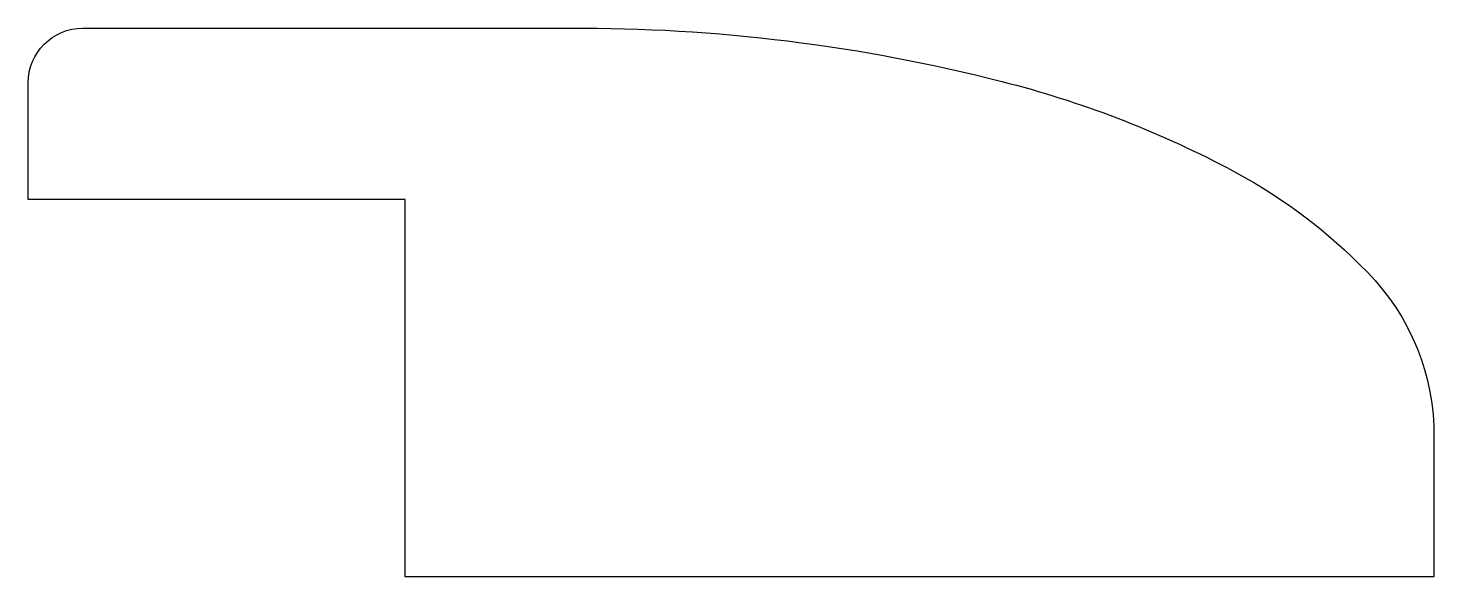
# Model space of a CAD drawing. Header units: inches. Extents: x 0 to 5.12, y 0 to 2.
import ezdxf

# ---------------------------------------------------------------- set-up
doc = ezdxf.new("R2010")
doc.units = ezdxf.units.IN
doc.header["$MEASUREMENT"] = 0
doc.layers.add('CUT', color=7, linetype='Continuous')

msp = doc.modelspace()

# ---------------------------------------------------------------- linework, layer by layer
at = {"layer": 'CUT'}
msp.add_lwpolyline([(5.125, 0), (1.375, 0), (1.375, 1.375), (0, 1.375), (0, 1.8, -0.414), (0.2, 2), (1.975, 2, -0.064064), (3.55, 1.8057, -0.058587), (4.3703, 1.4917, -0.076972), (4.8527, 1.1398, -0.197665), (5.125, 0.55)], format="xyb", close=True, dxfattribs=at)

doc.saveas('drawing.dxf')
